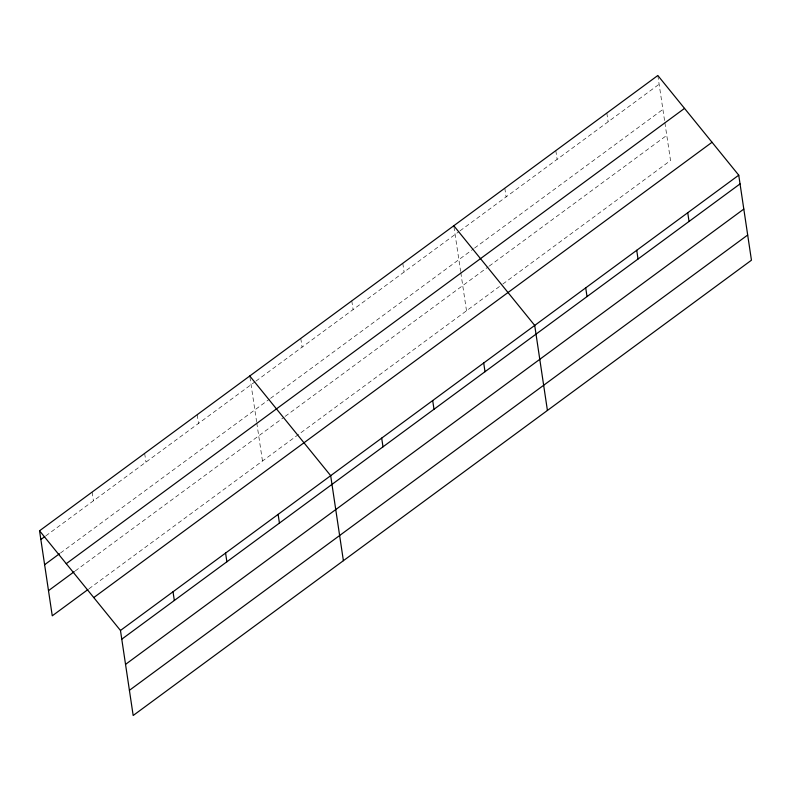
<?xml version="1.0" encoding="UTF-8"?>
<svg xmlns="http://www.w3.org/2000/svg" width="791" height="791" viewBox="0 0 791 791"><rect width="100%" height="100%" fill="white"/><g stroke="black" fill="none" stroke-linecap="round" stroke-linejoin="round"><path stroke-width="0.59" stroke-dasharray="3.96 2.97" d="M45.809 535.873L254.989 381.835M255.968 381.104L459.017 231.585M459.996 230.863L659.13 84.232M60.482 553.018L269.543 399.069M270.522 398.348L473.572 248.819M474.551 248.097L662.888 109.415M75.264 570.934L284.216 417.065M285.195 416.343L488.245 266.824M489.224 266.102L666.764 135.36M88.948 588.811L501.81 284.78M502.799 284.058L670.531 160.533L664.826 122.387M657.825 75.501L664.648 121.201M606.816 113.064L608.121 121.794M555.806 150.626L557.111 159.347M504.796 188.189L506.102 196.91M453.955 226.839L460.619 271.451M460.797 272.628L466.502 310.784M402.787 263.304L404.092 272.035M351.777 300.867L353.083 309.597M300.768 338.429L302.073 347.16M249.926 377.08L256.591 421.692M256.768 422.878L262.474 461.024M197.206 414.692L198.511 423.422M144.654 453.391L145.959 462.122M92.102 492.091L93.407 500.822"/><path stroke-width="1.19" d="M39.55 530.791L657.825 75.501L738.745 175.177L751.45 260.209L133.175 715.499L120.469 630.467L39.55 530.791L52.255 615.823L87.959 589.542M40.855 539.521L44.82 536.595M44.622 564.705L59.493 553.749M66.256 563.686L684.522 108.397M48.498 590.65L74.275 571.656M93.763 597.571L712.038 142.281M120.469 630.467L738.745 175.177M121.774 639.187L740.05 183.898M125.542 664.371L743.807 209.081M129.417 690.316L747.683 235.026M453.797 225.751L534.716 325.417L547.421 410.46M249.758 375.992L330.678 475.668L343.393 560.7M687.735 212.73L689.04 221.46M636.725 250.292L638.03 259.023M585.716 287.855L587.021 296.585M483.706 362.98L485.012 371.711M432.697 400.543L434.002 409.273M381.687 438.105L382.992 446.836M278.125 514.368L279.431 523.088M225.573 553.067L226.879 561.788M173.021 591.767L174.327 600.488"/></g></svg>
